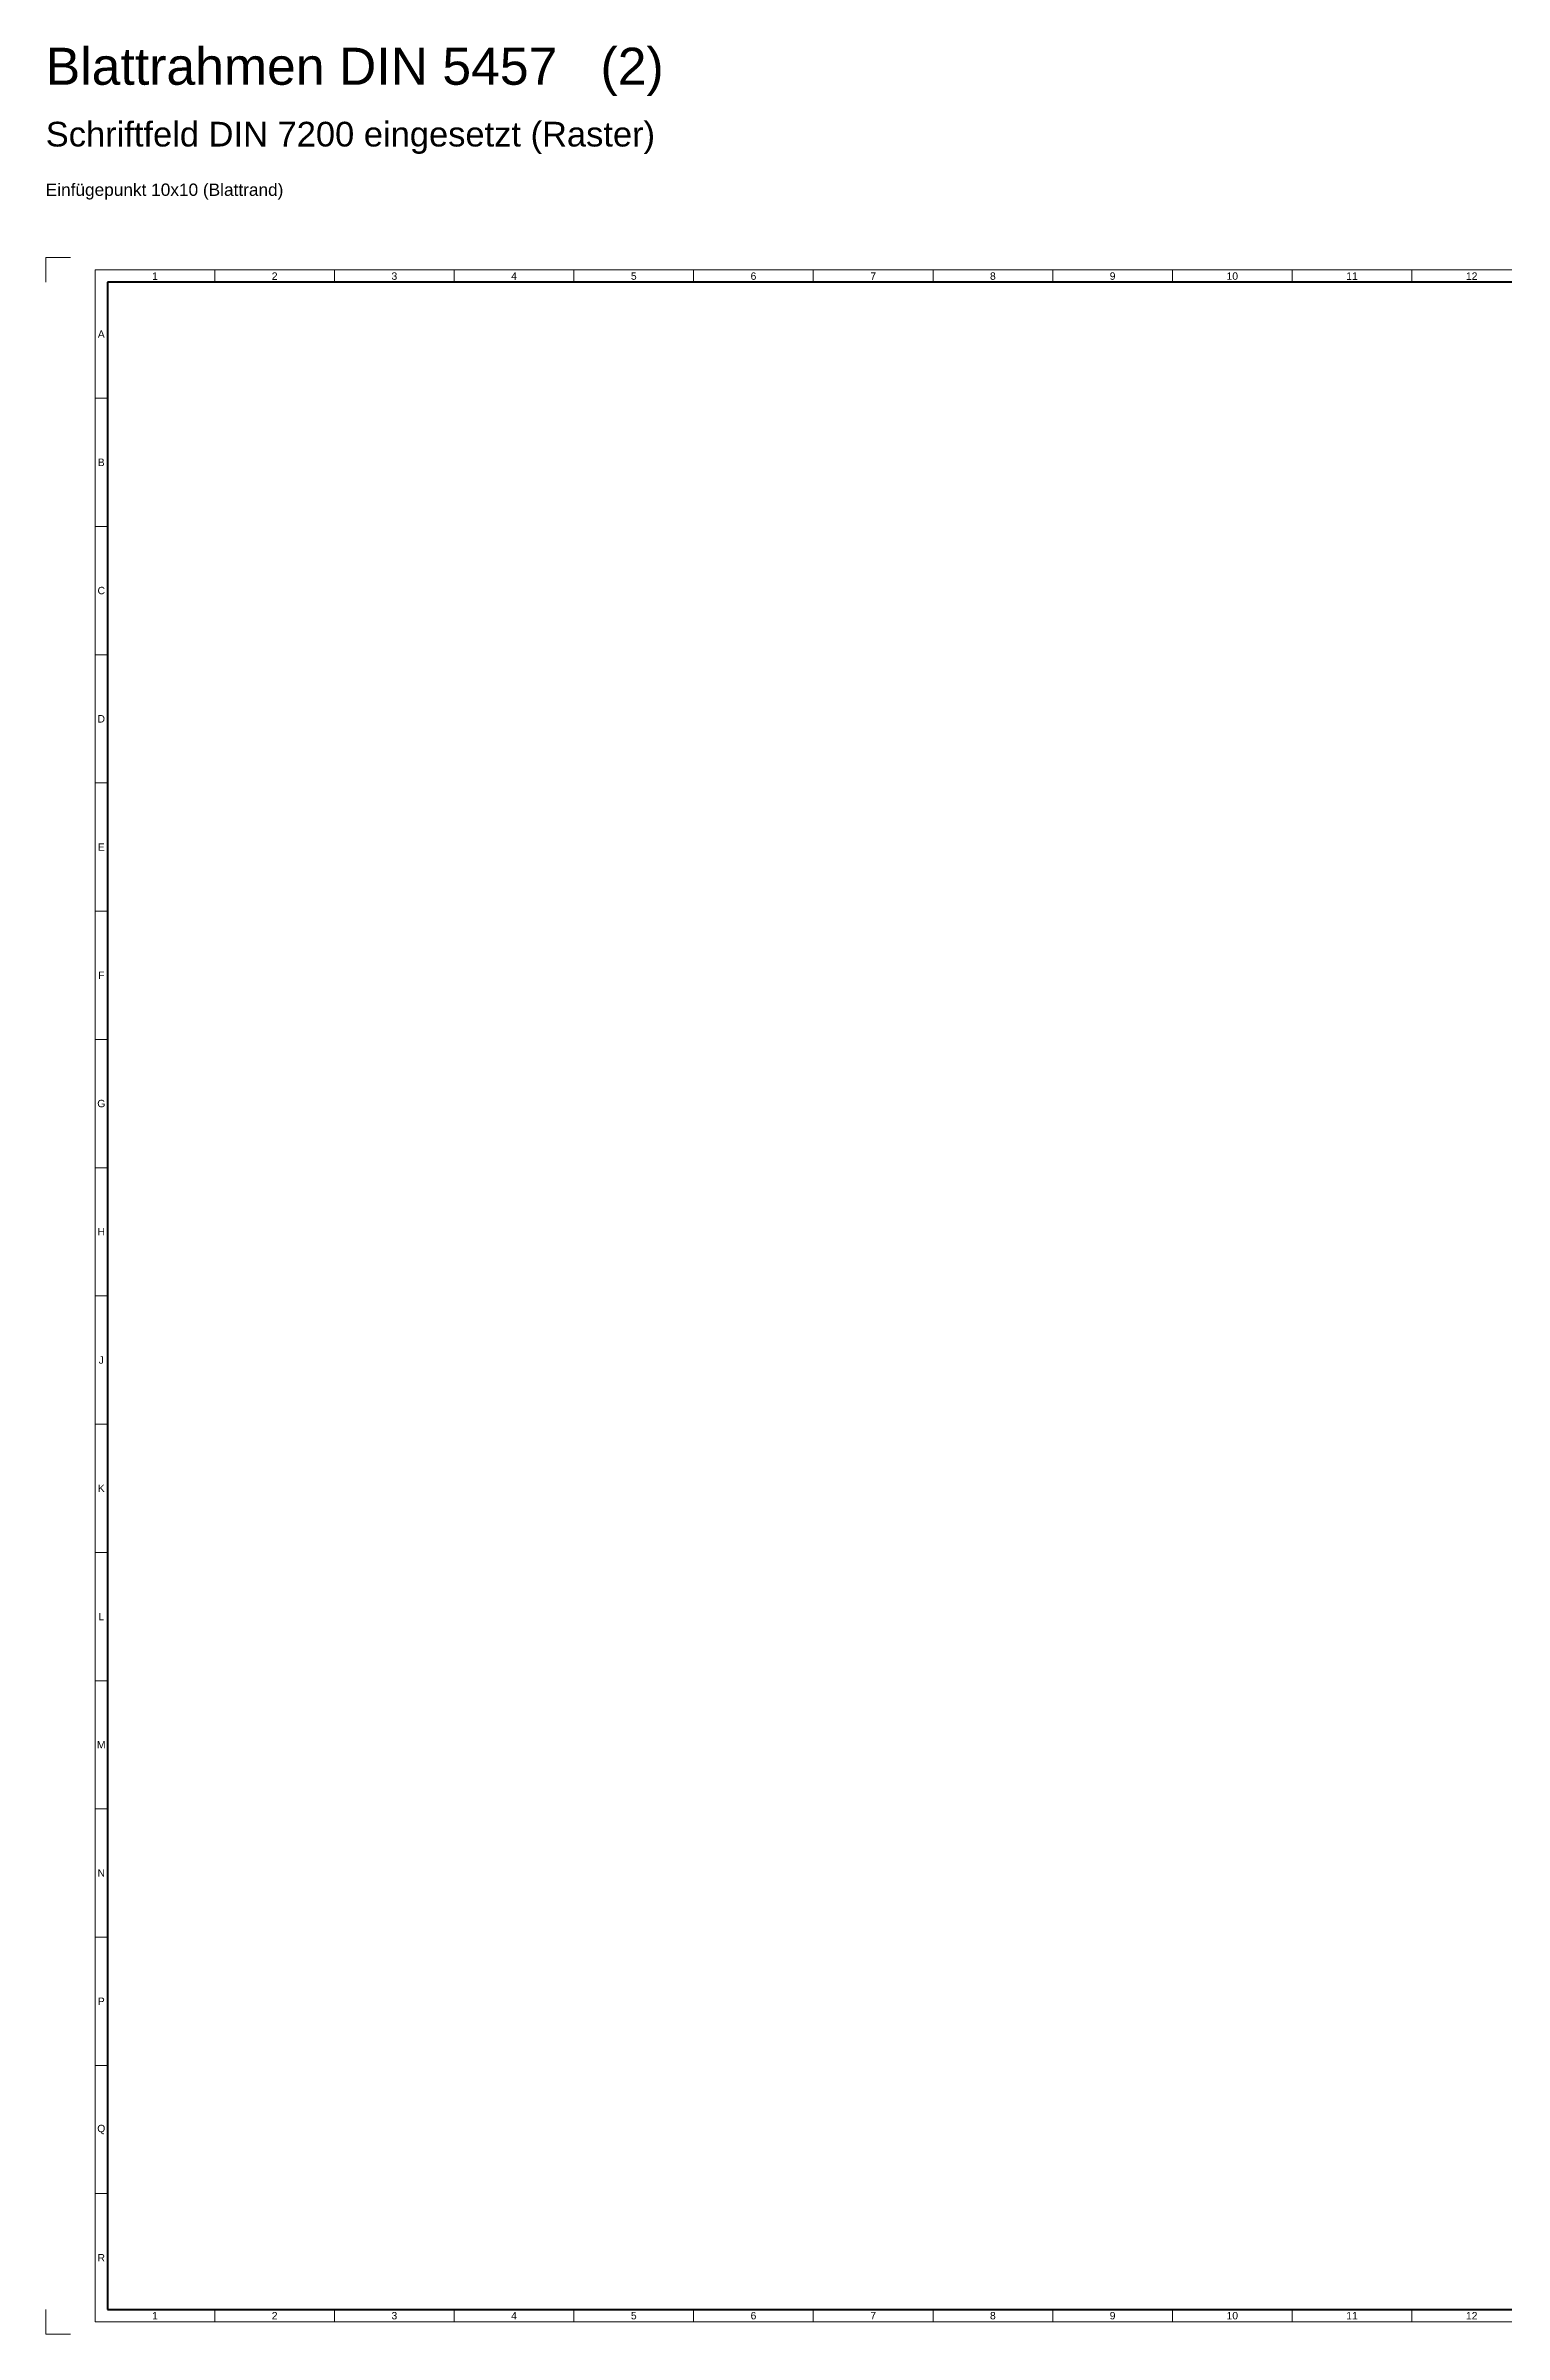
# Model space of a CAD drawing. Header units: millimetres. Extents: x 633 to 4785, y -1154 to 2521.
# Drawn here: x 2234 to 2825, y 1594 to 2521 of the extents above; entities that cross this region are included whole.
import ezdxf

# ---------------------------------------------------------------- set-up
doc = ezdxf.new("R2010")
doc.units = ezdxf.units.MM
doc.header["$LTSCALE"] = 5
for name, color, linetype, lineweight, true_color in [('_Blattschnitt', 1, 'Continuous', 5, 0xff0000), ('_Legende', 7, 'Continuous', 5, 0x000000), ('_Raster_0.18mm', 94, 'Continuous', 18, 0x008000), ('_Raster_1.00mm', 5, 'Continuous', 100, 0x0000ff), ('_Raster_Einteilung', 7, 'Continuous', 18, 0x000000), ('_Raster_txt', 7, 'Continuous', 5, 0x000000)]:
    doc.layers.add(name, color=color, linetype=linetype, lineweight=lineweight, true_color=true_color)
doc.styles.add('textstyle1191', font='')
doc.styles.add('textstyle1192', font='')
doc.styles.add('textstyle1193', font='')
doc.styles.add('textstyle1198', font='')
doc.styles.add('textstyle1199', font='')
doc.styles.add('textstyle1200', font='')
doc.styles.add('textstyle1201', font='')
doc.styles.add('textstyle1202', font='')
doc.styles.add('textstyle1203', font='')
doc.styles.add('textstyle1204', font='')
doc.styles.add('textstyle1205', font='')
doc.styles.add('textstyle1206', font='')
doc.styles.add('textstyle1207', font='')
doc.styles.add('textstyle1216', font='')
doc.styles.add('textstyle1217', font='')
doc.styles.add('textstyle1218', font='')
doc.styles.add('textstyle1219', font='')
doc.styles.add('textstyle1220', font='')
doc.styles.add('textstyle1221', font='')
doc.styles.add('textstyle1222', font='')
doc.styles.add('textstyle1223', font='')
doc.styles.add('textstyle1224', font='')
doc.styles.add('textstyle1225', font='')
doc.styles.add('textstyle1226', font='')
doc.styles.add('textstyle1227', font='')
doc.styles.add('textstyle1288', font='')
doc.styles.add('textstyle1289', font='')
doc.styles.add('textstyle1290', font='')
doc.styles.add('textstyle1291', font='')
doc.styles.add('textstyle1292', font='')
doc.styles.add('textstyle1293', font='')
doc.styles.add('textstyle1294', font='')
doc.styles.add('textstyle1295', font='')
doc.styles.add('textstyle1296', font='')
doc.styles.add('textstyle1297', font='')
doc.styles.add('textstyle1298', font='')
doc.styles.add('textstyle1299', font='')
doc.styles.add('textstyle1300', font='')
doc.styles.add('textstyle1301', font='')
doc.styles.add('textstyle1302', font='')
doc.styles.add('textstyle1303', font='')
doc.styles.add('textstyle1304', font='')
doc.styles.add('textstyle1320', font='')
doc.styles.get('textstyle1191').set_extended_font_data('Arial')
doc.styles.get('textstyle1192').set_extended_font_data('Arial')
doc.styles.get('textstyle1193').set_extended_font_data('Arial')
doc.styles.get('textstyle1198').set_extended_font_data('Arial')
doc.styles.get('textstyle1199').set_extended_font_data('Arial')
doc.styles.get('textstyle1200').set_extended_font_data('Arial')
doc.styles.get('textstyle1201').set_extended_font_data('Arial')
doc.styles.get('textstyle1202').set_extended_font_data('Arial')
doc.styles.get('textstyle1203').set_extended_font_data('Arial')
doc.styles.get('textstyle1204').set_extended_font_data('Arial')
doc.styles.get('textstyle1205').set_extended_font_data('Arial')
doc.styles.get('textstyle1206').set_extended_font_data('Arial')
doc.styles.get('textstyle1207').set_extended_font_data('Arial')
doc.styles.get('textstyle1216').set_extended_font_data('Arial')
doc.styles.get('textstyle1217').set_extended_font_data('Arial')
doc.styles.get('textstyle1218').set_extended_font_data('Arial')
doc.styles.get('textstyle1219').set_extended_font_data('Arial')
doc.styles.get('textstyle1220').set_extended_font_data('Arial')
doc.styles.get('textstyle1221').set_extended_font_data('Arial')
doc.styles.get('textstyle1222').set_extended_font_data('Arial')
doc.styles.get('textstyle1223').set_extended_font_data('Arial')
doc.styles.get('textstyle1224').set_extended_font_data('Arial')
doc.styles.get('textstyle1225').set_extended_font_data('Arial')
doc.styles.get('textstyle1226').set_extended_font_data('Arial')
doc.styles.get('textstyle1227').set_extended_font_data('Arial')
doc.styles.get('textstyle1288').set_extended_font_data('Arial')
doc.styles.get('textstyle1289').set_extended_font_data('Arial')
doc.styles.get('textstyle1290').set_extended_font_data('Arial')
doc.styles.get('textstyle1291').set_extended_font_data('Arial')
doc.styles.get('textstyle1292').set_extended_font_data('Arial')
doc.styles.get('textstyle1293').set_extended_font_data('Arial')
doc.styles.get('textstyle1294').set_extended_font_data('Arial')
doc.styles.get('textstyle1295').set_extended_font_data('Arial')
doc.styles.get('textstyle1296').set_extended_font_data('Arial')
doc.styles.get('textstyle1297').set_extended_font_data('Arial')
doc.styles.get('textstyle1298').set_extended_font_data('Arial')
doc.styles.get('textstyle1299').set_extended_font_data('Arial')
doc.styles.get('textstyle1300').set_extended_font_data('Arial')
doc.styles.get('textstyle1301').set_extended_font_data('Arial')
doc.styles.get('textstyle1302').set_extended_font_data('Arial')
doc.styles.get('textstyle1303').set_extended_font_data('Arial')
doc.styles.get('textstyle1304').set_extended_font_data('Arial')
doc.styles.get('textstyle1320').set_extended_font_data('Arial')

msp = doc.modelspace()

# ---------------------------------------------------------------- linework, layer by layer
at = {"layer": '_Blattschnitt'}
for p, q in [((2234.38, 2435.29), (2244.38, 2435.29)), ((2234.38, 2435.29), (2234.38, 2425.29)), ((2234.38, 1594.29), (2234.38, 1604.29)), ((2234.38, 1594.29), (2244.38, 1594.29))]:
    msp.add_line(p, q, dxfattribs=at)
at = {"layer": '_Raster_0.18mm'}
for p, q in [((3418.38, 2430.29), (2254.38, 2430.29)), ((2254.38, 2430.29), (2254.38, 1599.29)), ((2254.38, 1599.29), (3238.38, 1599.29))]:
    msp.add_line(p, q, dxfattribs=at)
at = {"layer": '_Raster_1.00mm'}
for p, q in [((3413.38, 2425.29), (2259.38, 2425.29)), ((2259.38, 2425.29), (2259.38, 1604.29)), ((2259.38, 1604.29), (3238.38, 1604.29))]:
    msp.add_line(p, q, dxfattribs=at)
at = {"layer": '_Raster_Einteilung'}
for p, q in [((2302.88, 2430.29), (2302.88, 2425.29)), ((2351.38, 2430.29), (2351.38, 2425.29)), ((2399.88, 2430.29), (2399.88, 2425.29)), ((2448.38, 2430.29), (2448.38, 2425.29)), ((2496.88, 2430.29), (2496.88, 2425.29)), ((2545.38, 2430.29), (2545.38, 2425.29)), ((2593.88, 2430.29), (2593.88, 2425.29)), ((2642.38, 2430.29), (2642.38, 2425.29)), ((2690.88, 2430.29), (2690.88, 2425.29)), ((2739.38, 2430.29), (2739.38, 2425.29)), ((2787.88, 2430.29), (2787.88, 2425.29)), ((2254.38, 2378.35), (2259.38, 2378.35)), ((2254.38, 2326.41), (2259.38, 2326.41)), ((2254.38, 2274.47), (2259.38, 2274.47)), ((2254.38, 2222.54), (2259.38, 2222.54)), ((2254.38, 2170.6), (2259.38, 2170.6)), ((2254.38, 2118.66), (2259.38, 2118.66)), ((2254.38, 2066.72), (2259.38, 2066.72)), ((2254.38, 2014.79), (2259.38, 2014.79)), ((2254.38, 1962.85), (2259.38, 1962.85)), ((2254.38, 1910.91), (2259.38, 1910.91)), ((2254.38, 1858.97), (2259.38, 1858.97)), ((2254.38, 1807.04), (2259.38, 1807.04)), ((2254.38, 1755.1), (2259.38, 1755.1)), ((2254.38, 1703.16), (2259.38, 1703.16)), ((2254.38, 1651.22), (2259.38, 1651.22)), ((2302.88, 1604.29), (2302.88, 1599.29)), ((2351.38, 1604.29), (2351.38, 1599.29)), ((2399.88, 1604.29), (2399.88, 1599.29)), ((2448.38, 1604.29), (2448.38, 1599.29)), ((2496.88, 1604.29), (2496.88, 1599.29)), ((2545.38, 1604.29), (2545.38, 1599.29)), ((2593.88, 1604.29), (2593.88, 1599.29)), ((2642.38, 1604.29), (2642.38, 1599.29)), ((2690.88, 1604.29), (2690.88, 1599.29)), ((2739.38, 1604.29), (2739.38, 1599.29)), ((2787.88, 1604.29), (2787.88, 1599.29))]:
    msp.add_line(p, q, dxfattribs=at)

# ---------------------------------------------------------------- texts
at = {"layer": '_Legende', "attachment_point": 1}
for s, insert, char_height, style in [('Blattrahmen DIN 5457   (2)', (2234.38, 2520.29), 15, 'textstyle1193'), ('Schriftfeld DIN 7200 eingesetzt (Raster)', (2234.38, 2490.29), 10, 'textstyle1191'), ('Einfügepunkt 10x10 (Blattrand)', (2234.38, 2465.29), 5, 'textstyle1192')]:
    msp.add_mtext(s, dxfattribs=dict(at, insert=insert, char_height=char_height, style=style))
at = {"layer": '_Raster_txt', "char_height": 3, "attachment_point": 5}
for s, insert, style in [('1', (2278.63, 2427.79), 'textstyle1216'), ('2', (2327.13, 2427.79), 'textstyle1217'), ('3', (2375.63, 2427.79), 'textstyle1218'), ('4', (2424.13, 2427.79), 'textstyle1219'), ('5', (2472.63, 2427.79), 'textstyle1220'), ('6', (2521.13, 2427.79), 'textstyle1221'), ('7', (2569.63, 2427.79), 'textstyle1222'), ('8', (2618.13, 2427.79), 'textstyle1223'), ('9', (2666.63, 2427.79), 'textstyle1224'), ('10', (2715.13, 2427.79), 'textstyle1225'), ('11', (2763.63, 2427.79), 'textstyle1226'), ('12', (2812.13, 2427.79), 'textstyle1227'), ('A', (2256.88, 2404.32), 'textstyle1304'), ('B', (2256.88, 2352.38), 'textstyle1303'), ('C', (2256.88, 2300.44), 'textstyle1302'), ('D', (2256.88, 2248.51), 'textstyle1301'), ('E', (2256.88, 2196.57), 'textstyle1300'), ('F', (2256.88, 2144.63), 'textstyle1299'), ('G', (2256.88, 2092.69), 'textstyle1298'), ('H', (2256.88, 2040.76), 'textstyle1297'), ('J', (2256.88, 1988.82), 'textstyle1296'), ('K', (2256.88, 1936.88), 'textstyle1295'), ('L', (2256.88, 1884.94), 'textstyle1294'), ('M', (2256.88, 1833.01), 'textstyle1293'), ('N', (2256.88, 1781.07), 'textstyle1292'), ('P', (2256.88, 1729.13), 'textstyle1291'), ('Q', (2256.88, 1677.19), 'textstyle1290'), ('R', (2256.88, 1625.26), 'textstyle1289'), ('1', (2278.63, 1601.79), 'textstyle1288'), ('2', (2327.13, 1601.79), 'textstyle1320'), ('3', (2375.63, 1601.79), 'textstyle1198'), ('4', (2424.13, 1601.79), 'textstyle1199'), ('5', (2472.63, 1601.79), 'textstyle1200'), ('6', (2521.13, 1601.79), 'textstyle1201'), ('7', (2569.63, 1601.79), 'textstyle1202'), ('8', (2618.13, 1601.79), 'textstyle1203'), ('9', (2666.63, 1601.79), 'textstyle1204'), ('10', (2715.13, 1601.79), 'textstyle1205'), ('11', (2763.63, 1601.79), 'textstyle1206'), ('12', (2812.13, 1601.79), 'textstyle1207')]:
    msp.add_mtext(s, dxfattribs=dict(at, insert=insert, style=style))

doc.saveas('drawing.dxf')
